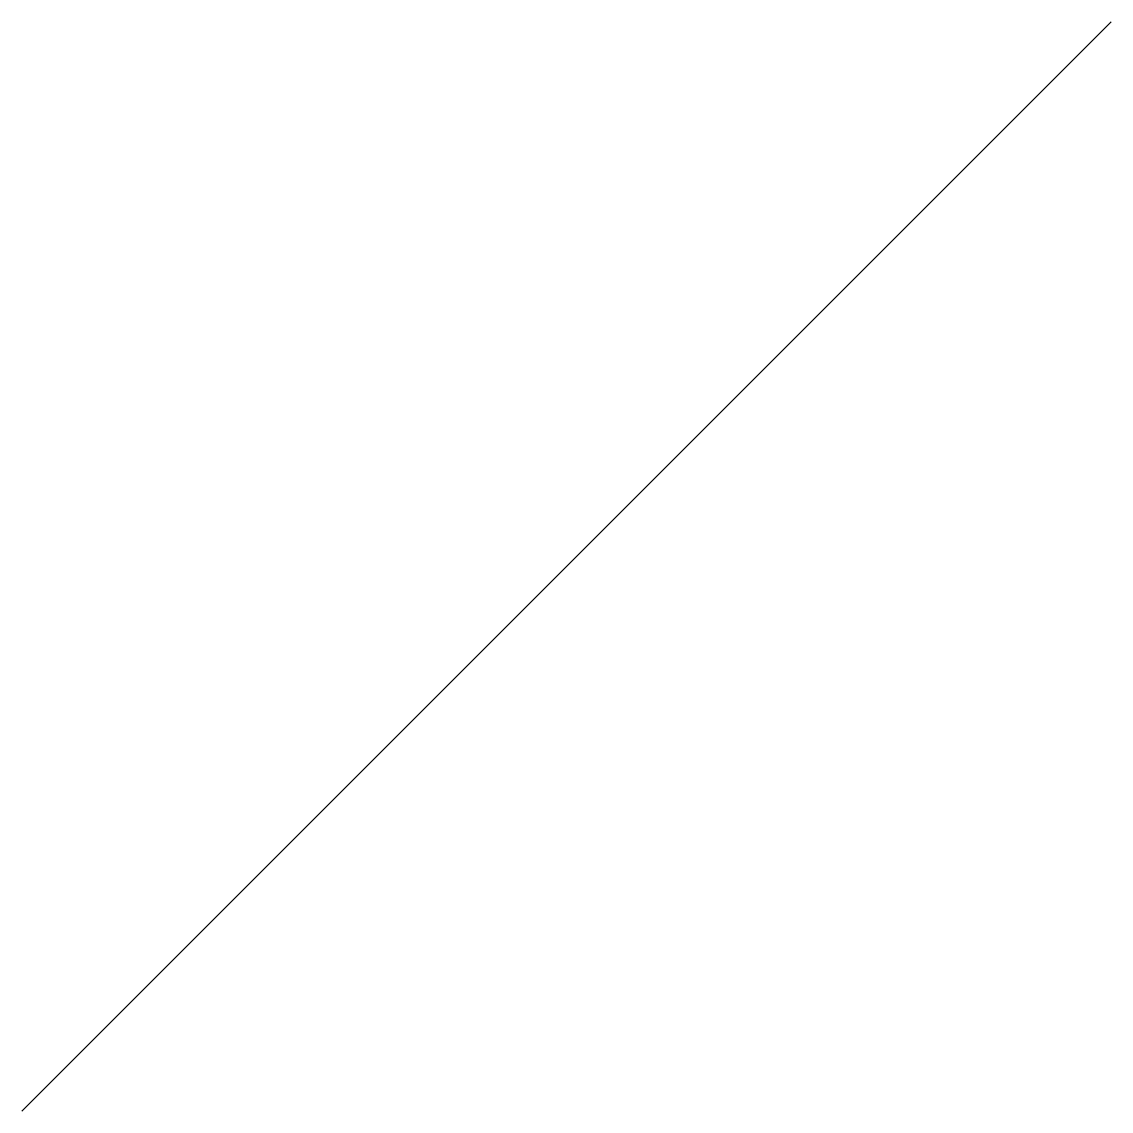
# Model space of a CAD drawing. Extents: x 10 to 110, y 10 to 110.
import ezdxf

# ---------------------------------------------------------------- set-up
doc = ezdxf.new("R2010")
doc.units = 0

# ---------------------------------------------------------------- blocks, each defined once
blk = doc.blocks.new('BLOCK1')
blk.add_line((0, 0), (100, 100))

msp = doc.modelspace()

# ---------------------------------------------------------------- block references
msp.add_blockref('BLOCK1', (10, 10))

doc.saveas('drawing.dxf')
